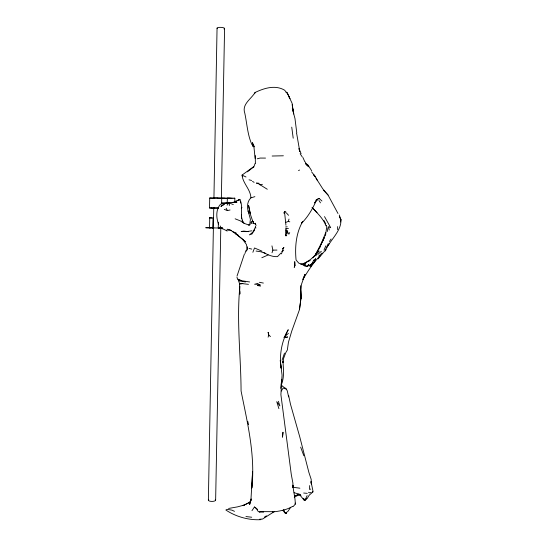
<?xml version="1.0" encoding="UTF-8"?>
<svg xmlns="http://www.w3.org/2000/svg" width="547" height="547" viewBox="0 0 547 547"><rect width="100%" height="100%" fill="white"/><g stroke="black" fill="none" stroke-linecap="round" stroke-linejoin="round"><path stroke-width="0.82" d="M239.873 291.53L239.846 294.088L239.559 283.503M309.643 485.579L309.595 489.476L310.785 489.025M214.308 208.216L209.528 207.956L209.713 197.987L217.419 197.925M213.61 217.993L209.74 217.863L209.556 227.805L209.173 227.791L210.875 227.805M211.532 208.106L211.545 207.491M213.091 217.973L212.653 227.867L213.59 227.873M208.373 500.204L213.761 207.388M213.932 198L217.056 28.116M214.13 207.504L214.116 208.12L213.002 208.038L218.622 208.072M222.745 228.126L218.253 228.01L218.356 222.198M215.641 500.02L220.803 227.552M221.357 198.513L224.578 28.54M225.234 203.265L221.624 203.081L221.72 198.069L213.186 198.082L214.048 198.205M234.759 202.424L234.854 198.226L233.993 198.287M241.48 215.361L241.548 218.725C240.906 212.222 242.793 205.836 240.01 199.607L238.485 199.423L238.335 200.058M241.507 214.602L241.432 216.407L242.738 222.027L242.171 220.133L244.201 223.648M239.873 286.409C236.454 321.246 240.926 356.063 241.07 390.955C247.429 422.906 255.449 455.138 251.839 488.033L252.454 473.545M252.625 471.514L250.895 500.416L249.678 504.361L249.247 502.488L250.895 500.416L251.23 498.96L249.678 504.361M307.113 495.616L305.048 500.266L304.111 500.136L299.12 494.146L294.115 492.697M229.302 205.583L229.446 202.958L228.174 202.376L224.578 203.272L223.976 204.523L220.899 206.404L224.304 204.12M255.387 163.273L255.258 155.539M238.485 199.423L238.335 200.195L234.984 201.85L232.195 202.52L228.174 202.376L228.359 203.429L227.08 205.173M325.786 233.59L326.614 227.49M282.956 361.034L282.977 362.702L283.551 358.579L285.794 352.63L287.332 350.046L288.44 342.278L291.722 331.195L299.496 309.568L300.891 298.71L300.775 290.478L301.363 284.672L304.946 274.375L302.86 279.442C307.913 271.066 313.363 262.553 320.227 255.668M246.328 251.23L247.053 249.747L247.36 246.923L247.265 248.933L246.437 244.488L242.588 239.271L235.087 233.371L238.253 235.354L230.403 230.109L227.47 229.179L226.725 230.321L227.251 231.039L221.754 228.297L222.28 228.865M280.625 388.363L281.746 379.44M299.496 309.568L301.199 296.371L300.775 290.478M301.199 296.371L300.891 298.71L300.713 285.678M327.352 231.504L327.94 227.614M209.528 207.956L218.533 207.997M293.165 506.556L295.277 504.136C295.373 497.9 293.349 491.534 292.925 485.175L292.932 487.336L292.912 483.138L291.284 474.468L280.898 394.674L282.067 375.153L280.269 360.487L281.124 368.145C279.216 354.9 281.596 341.39 288.248 329.732L285.096 335.735M288.618 396.903L287.25 390.777L286.122 388.664L282.375 386.196L281.281 384.534M325.465 235.853L325.725 234.301M340.555 221.973L340.918 219.778L339.379 216.783M284.043 213.46L284.481 211.402L285.931 225.234M245.07 253.391L245.617 250.984L247.053 249.747M239.278 200.359L239.504 199.443L238.971 199.334L238.335 200.195M315.106 259.811L315.674 260.146L310.771 266.191L313.691 260.215L315.106 259.811L315.551 258.246M254.69 93.742L255.052 92.498C264.167 88.149 275.223 84.635 284.59 90.173L287.674 93.831L289.917 98.583L287.175 92.819L285.965 92.252M232.195 202.52L236.885 202.554L234.984 201.85L236.065 201.036M285.76 222.431L288.276 221.412L289.007 219.087M281.404 384.637C284.447 377.273 283.428 369.266 282.984 361.574M272.023 252.755L272.878 250.136L271.955 245.876M244.413 253.999L237.029 276.05M282.088 360.165L284.481 353.15M285.705 232.14L287.749 231.887L287.202 233.466L285.862 233.398M281.479 253.87L283.654 247.565L282.669 248.878M253.794 167.054L255.141 163.321M296.768 132.846L294.977 118.528L292.303 108.477M322.532 241.589L322.942 240.454M325.656 232.714L320.234 246.239L324.631 237.029L315.298 254.902L312.734 257.815M252.864 252.283L254.519 247.976L262.034 251.196M268.085 337.171L268.83 335.284L268.146 332.364L268.83 335.284L270.512 336.508M315.927 255.873L316.857 253.617L319.25 251.052M328.097 243.825L325.321 250.314L318.039 258.922M323.981 250.15L325.841 245.849M310.019 264.721L309.486 265.917L308.44 264.727L309.486 265.917L310.648 265.295L310.662 264.659L310.771 266.191L311.646 263.839L314.737 261.733M321.937 201.016L319.099 198.431L316.788 199.587C312.898 208.092 308.426 216.455 301.718 223.073M240.495 201.898L240.748 203.067M241.309 208.605L241.965 207.272M326.696 248.058L329.287 243.333M320.351 246.772L315.298 254.902M289.719 232.578L288.884 234.198L287.599 232.017L286.04 231.743M325.226 250.998L326.121 249.391M281.274 391.064L283.141 388.014L286.06 389.054M307.052 498.679L309.233 495.144L311.872 492.888M255.052 92.498C251.135 99.178 241.569 104.197 244.817 113.284C247.032 123.731 247.511 134.665 251.88 144.531M284.672 213.029L285.787 211.313M314.648 202.862L316.788 199.587M254.697 229.863L253.425 231.764L249.391 234.875L252.017 233.986L255.668 226.608L255.428 227.846L255.975 227.962M251.969 510.686L254.451 507.001L256.488 508.56L257.781 511.021L259.292 512.006L263.675 512.101M287.9 511.431L290.724 507.254M329.376 241.521L331.085 239.025M328.268 245.398C333 237.501 341.472 229.562 340.918 219.778M314.689 202.862L316.569 200.223M301.486 223.149L302.758 221.419C296.03 232.967 294.806 246.936 296.077 259.996L298.771 263.128L304.228 265.042L301.739 264.427M248.605 225.125L249.076 224.482M254.881 196.647L250.916 197.857C246.745 201.699 246.977 208.058 248.7 213.002L248.147 210.951L250.403 219.265L249.753 224.414L250.198 224.407M253.487 223.532L253.343 221.535L253.487 223.532L250.417 214.438L248.564 205.337L250.239 213.515L249.261 211.32M282.854 248.796L283.907 247.449L282.806 248.659M316.125 253.74L316.863 252.796M259.251 285.308L260.522 285.999L257.603 285.589L259.251 285.308L259.934 284.447L254.608 284.235L258.239 283.298M316.084 199.901L317.26 200.646M305.445 263.538L306.628 262.095L310.231 260.522M312.241 492.403L313.116 491.698L310.997 481.599L311.311 483.972L311.175 479.329L308.905 472.485L299.701 436.65L290.478 404.206L288.597 395.358M280.885 253.145L277.486 256.632C272.584 256.981 268.016 254.916 263.791 252.652M317.239 252.324L318.313 251.155M284.433 512.354L285.89 513.202L287.325 511.691M286.491 512.71L285.575 513.599L282.997 510.624M308.303 265.056L306.717 266.587L304.371 265.897M318.71 256.194L322.087 252.987M317.759 254.458L321.321 251.278M284.467 336.856L288.392 333.355M306.648 498.891L305.048 500.266L304.111 500.136M315.551 255.025L310.402 259.572L303.305 264.01M304.911 500.115L306.429 498.536M253.863 146.111L253.254 146.63L252.454 145.468L254.362 146.863M247.367 171.861L253.651 166.958M253.623 166.691L242.054 175.095C242.841 183.505 250.608 189.289 250.916 197.857M292.734 506.324C286.717 509.879 279.421 511.301 272.502 511.944M264.331 517.202L266.43 515.835M286.361 513.093L285.575 513.599L285.254 513.154L286.361 513.093L285.89 513.202M298.532 170.609L299.571 170.035M228.448 230.424L229.152 230.041L231.333 230.39M304.549 263.476L305.814 262.799L300.672 264.208M286.307 235.231L286.867 234.943M316.617 199.696L319.099 198.431M250.061 502.228L242.895 505.695L249.247 502.488M274.177 511.698L262.553 519.048L259.593 519.233M257.603 285.589L259.934 284.447M281.746 251.442L283.708 250.54M252.693 221.063L251.346 221.665L251.182 222.704L250.991 222.253M261.822 257.733L268.215 254.929M236.967 277.138L237.473 279.052L242.171 280.802L249.658 281.958M294.265 497.216L299.551 494.495L294.477 495.814L299.202 494.666M235.996 201.248L236.495 201.084M309.404 265.384L306.717 266.587L305.67 265.042L302.525 264.55M283.996 212.571L284.741 212.345M311.161 492.437L309.643 492.854L308.535 492.286M244.242 505.038L237.555 506.864L228.584 508.457M257.268 158.801L260.119 158.062L265.534 158.09M259.292 512.006L260.803 511.616L272.625 511.677M258.102 183.525L259.114 183.279L256.379 183.074L258.102 183.525L267.278 189.262M224.284 209.378L227.463 210.588L230.055 209.973M285.965 228.926L288.426 228.366M242.847 283.496L240.906 283.941L240.372 283.387L248.461 284.351M259.934 184.838L262.444 184.312M237.446 200.366L237.979 200.257M224.926 203.354L220.503 204.216C215.621 209.699 216.209 217.918 218.568 224.407M251.88 230.813L246.403 231.634L241.165 231.511L243.805 231.087L248.57 231.675M250.806 223.402L252.311 223.258M285.637 226.896L287.25 226.827M313.691 260.215L315.674 260.146M221.514 228.065L220.373 228.024L220.988 228.065M272.139 156.018L283.38 155.786M272.878 250.136L276.953 250.075M223.532 198.287L232.188 198.287M209.74 217.863L209.351 217.87L211.846 217.98M221.624 203.081L227.217 203.081L227.347 198.028L234.827 198.212M260.885 519.65C248.858 520.429 235.716 516.648 225.863 510.016L227.128 509.332L231.969 510.146L234.492 511.356M221.371 228.065L220.448 228.01M221.07 228.065L222.28 228.058M222.328 228.106L205.747 227.73L213.85 227.901M212.222 227.832L213.515 227.853M219.894 228.044L218.745 228.024M221.152 228.085L221.829 228.099M218.253 228.01L218.909 228.024M217.679 198.048L222.055 198.287M230.567 198.253L221.72 198.069L224.981 198.281M212.749 198.294L209.706 198.014M227.894 203.163L227.258 203.101M251.723 517.23L245.924 516.559M303.688 493.032L307.236 493.367M302.395 264.68L305.67 265.042M245.514 281.958L239.135 280.885M299.879 488.197L292.918 487.254M300.207 494.556L298.026 494.283L300.932 495.548L299.12 494.146M256.064 251.046L260.68 251.75L265.692 253.377M256.058 225.549L255.258 223.203L255.702 224.338L253.781 223.155M259.401 282.307L263.367 283.066M229.446 202.958L233.316 204.605M226.458 202.971L228.359 203.429L227.443 202.691M249.029 179.819L251.627 180.462M249.029 248.379L251.743 249.111M288.276 221.412L289.801 221.843M239.504 199.443L240.01 199.607M285.589 230.15L287.667 230.813M238.396 279.804L240.803 280.584M232.783 231.737L236.017 232.81M249.712 225.364L244.557 223.497L240.263 220.851L235.142 218.807M246.013 176.996L242.054 175.095L242.738 176.182M303.161 498.837L305.069 499.684M305.677 163.532L307.735 164.688L311.708 170.808M252.509 181.399L254.116 182.349M222.41 228.557L220.797 227.333L220.181 225.925M254.451 507.001L257.562 509.428M242.588 239.271L245.665 241.87L236.495 234.137M305.876 164.332L308.754 166.78L306.382 164.408L305.014 161.666M311.599 171.854L315.441 176.818L317.513 180.742M313.622 174.924L315.441 176.818L313.807 174.773M323.592 190.329L328.036 195.026L337.991 213.501M311.988 207.347C317.123 213.056 323.263 218.451 325.957 225.836M312.467 207.846L317.048 212.721M254.17 146.165L252.311 144.128L253.268 146.418M286.286 212.817L288.549 215.327M312.412 491.603L312.809 492.061M328.036 195.026L322.846 188.941L316.009 178.178M300.139 153.728L302.224 156.859M318.956 200.482L320.48 202.862M288.789 96.217L292.125 103.321L292.98 110.761L292.406 106.323M226.157 208.195L227.463 210.588M323.865 220.338L325.821 223.921M302.901 157.461L304.645 161.351M339.256 214.998L341 219.791M324.515 216.605L330.716 227.723L328.542 226.629L329.205 230.041M303.681 498.522L304.235 499.643M285.363 234.595L286.04 236.03L285.944 228.167M283.647 509.489L284.522 511.561M301.096 153.7L298.97 148.593L299.763 151.403L296.618 133.256M253.705 145.926L252.427 142.617L253.999 147.615L255.141 158.493M287.175 92.819L287.578 93.872M300.659 447.138L303.817 455.719M326.327 225.371L326.832 226.827M238.013 279.202L239.942 284.72M293.76 114.015L292.207 104.805M278.389 401.293L279.866 405.922L276.755 401.669L278.908 408.657M292.46 108.689L293.096 111.164M247.784 421.381L248.543 424.67M284.481 211.402L284.761 212.715M291.742 127.136L293.206 138.2M295.243 503.042L295.277 504.136M337.636 226.602L337.656 229.637M217.412 28.601A3.774 0.964 2.4 0 1 221.084 27.371A3.774 0.964 2.4 0 1 223.969 28.97M215.251 499.514A3.638 1.299 -0.3 0 1 212.045 501.414A3.638 1.299 -0.3 0 1 208.735 499.561M282.984 432.294L282.519 437.074L282.984 432.294M294.847 265.527L294.231 267.394L294.949 265.439L294.717 261.644L294.847 265.527M287.544 337L285.985 337.608L283.907 337.355L287.544 337"/></g></svg>
